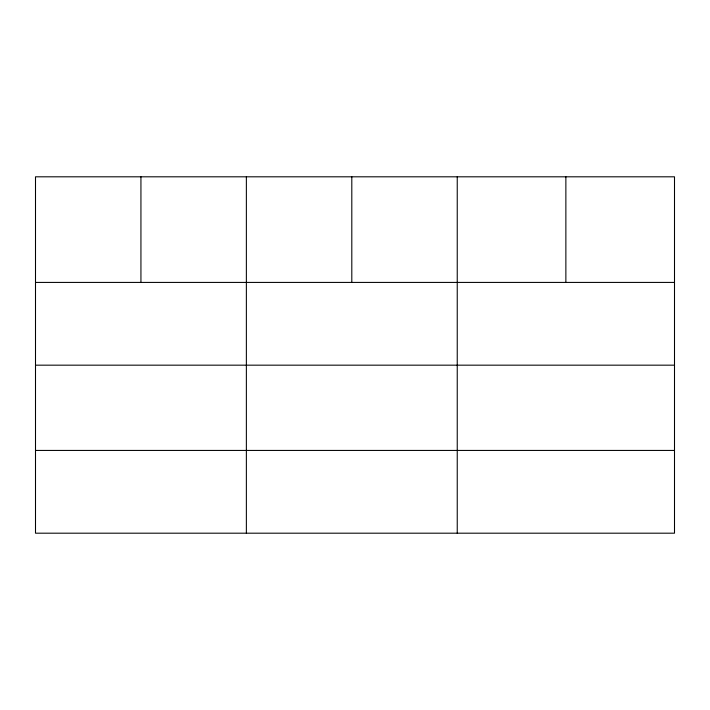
<?xml version="1.0" encoding="UTF-8"?>
<svg xmlns="http://www.w3.org/2000/svg" width="710" height="710" viewBox="0 0 710 710"><rect width="100%" height="100%" fill="white"/><g stroke="black" fill="none" stroke-linecap="round" stroke-linejoin="round"><path stroke-width="1.06" d="M674.5 365.171L674.5 176.808L35.5 176.808L35.5 533.192L674.5 533.192L674.5 365.171L35.5 365.171M35.5 282.42L674.5 282.42M35.5 450.433L674.5 450.433M565.87 176.808L565.87 282.42M457.24 176.808L457.24 533.192M351.805 176.808L351.805 282.42M246.37 176.808L246.37 533.192M140.935 176.808L140.935 282.42"/></g></svg>
